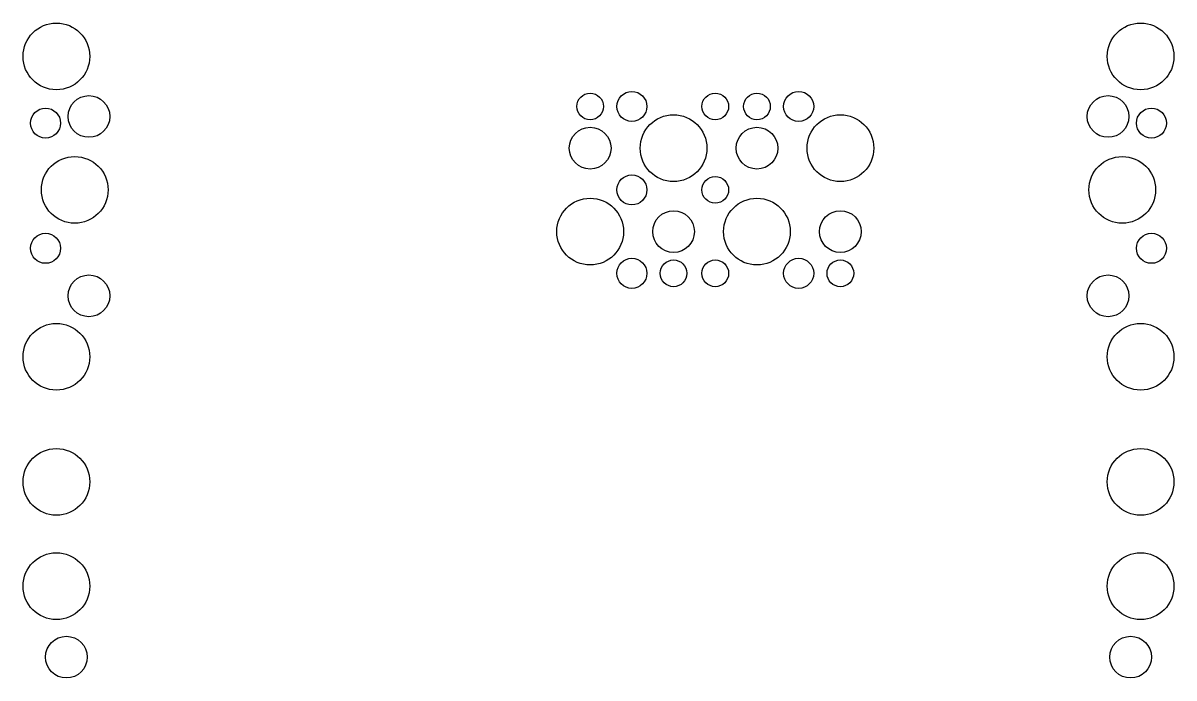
# Model space of a CAD drawing. Extents: x -690 to 690, y -385 to 400.
import ezdxf

# ---------------------------------------------------------------- set-up
doc = ezdxf.new("R2010")
doc.units = 0

msp = doc.modelspace()

# ---------------------------------------------------------------- linework, layer by layer
for centre, radius in [((-650, 360), 40), ((650, 360), 40), ((40, 300), 18), ((240, 300), 18), ((-611, 288), 25), ((-10, 300), 16), ((140, 300), 16), ((190, 300), 16), ((611, 288), 25), ((-663, 280), 18), ((90, 250), 40), ((290, 250), 40), ((663, 280), 18), ((-10, 250), 25), ((190, 250), 25), ((-628, 200), 40), ((628, 200), 40), ((40, 200), 18), ((140, 200), 16), ((-10, 150), 40), ((190, 150), 40), ((90, 150), 25), ((290, 150), 25), ((-663, 130), 18), ((663, 130), 18), ((40, 100), 18), ((90, 100), 16), ((140, 100), 16), ((240, 100), 18), ((290, 100), 16), ((-611, 73), 25), ((611, 73), 25), ((-650, 0), 40), ((650, 0), 40), ((-650, -150), 40), ((-650, -150), 40), ((650, -150), 40), ((650, -150), 40), ((-650, -275), 40), ((650, -275), 40), ((-638, -360), 25), ((638, -360), 25)]:
    msp.add_circle(centre, radius)

doc.saveas('drawing.dxf')
